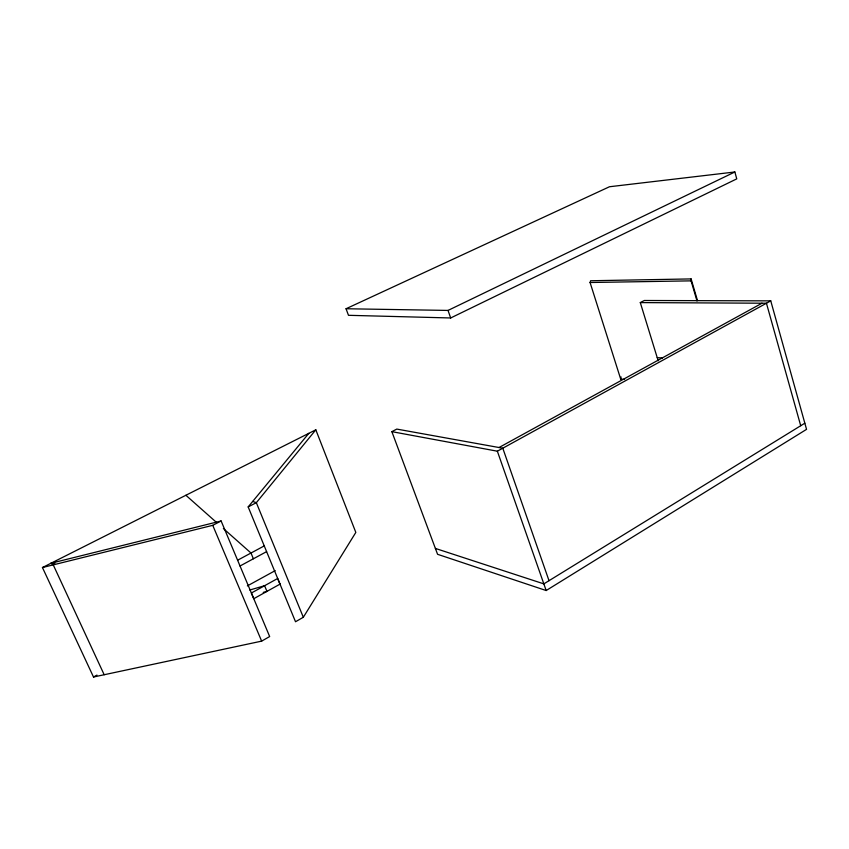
<?xml version="1.0" encoding="UTF-8"?>
<svg xmlns="http://www.w3.org/2000/svg" width="849" height="849" viewBox="0 0 849 849"><rect width="100%" height="100%" fill="white"/><g stroke="black" fill="none" stroke-linecap="round" stroke-linejoin="round"><path stroke-width="1.27" d="M697.008 301.002L691.075 280.86L691.107 278.918L590.596 280.754L590.076 282.515L620.704 379.121L624.631 379.45M620.704 379.121L621.075 376.935M308.813 433.34L248.173 506.917L295.516 621.744L303.326 617.276L355.827 532.429L315.817 429.806L42.45 567.535L93.507 677.014L261.651 641.133L269.664 636.548L221.122 520.978L50.94 563.258L53.243 564.861L104.172 674.732M315.817 429.806L256.334 502.682L248.173 506.917M549.016 580.695L502.788 448.208L396.801 429.085L391.856 431.653L437.575 554.301L546.172 590.533L806.55 429.35L770.754 300.864L644.327 300.493L640.295 302.594L658.187 360.772M804.831 423.195L543.848 583.879L435.378 548.422M93.507 677.014L96.988 675.093M499.01 447.529L762.009 303.21M247.356 585.916L275.203 570.634M391.856 431.653L497.355 451.201L770.754 300.864M240.034 565.996L266.607 551.638M237.603 560.223L264.241 545.907M42.45 567.535L212.749 525.329L221.122 520.978M450.67 317.972L736.762 178.874L734.852 171.986L609.476 186.748L346.042 308.749L348.483 315.308L450.67 317.972L448.028 310.426L346.042 308.749M448.028 310.426L734.852 171.986M249.776 590.013L264.591 585.714L266.957 591.382L263.232 592.4M590.076 282.515L691.075 280.86M50.94 563.258L54.909 563.195M640.295 302.594L766.445 303.231L800.713 425.731M657.222 357.641L662.475 357.96M252.705 501.419L256.334 502.682L303.326 617.276M185.889 495.275L216.463 522.4M223.372 528.524L250.996 553.028L253.384 558.78M212.749 525.329L261.651 641.133M497.355 451.201L546.172 590.533M691.107 278.918L697.454 300.461M280.011 584.133L253.766 598.704L251.378 593.016L277.676 578.487L280.011 584.133"/></g></svg>
